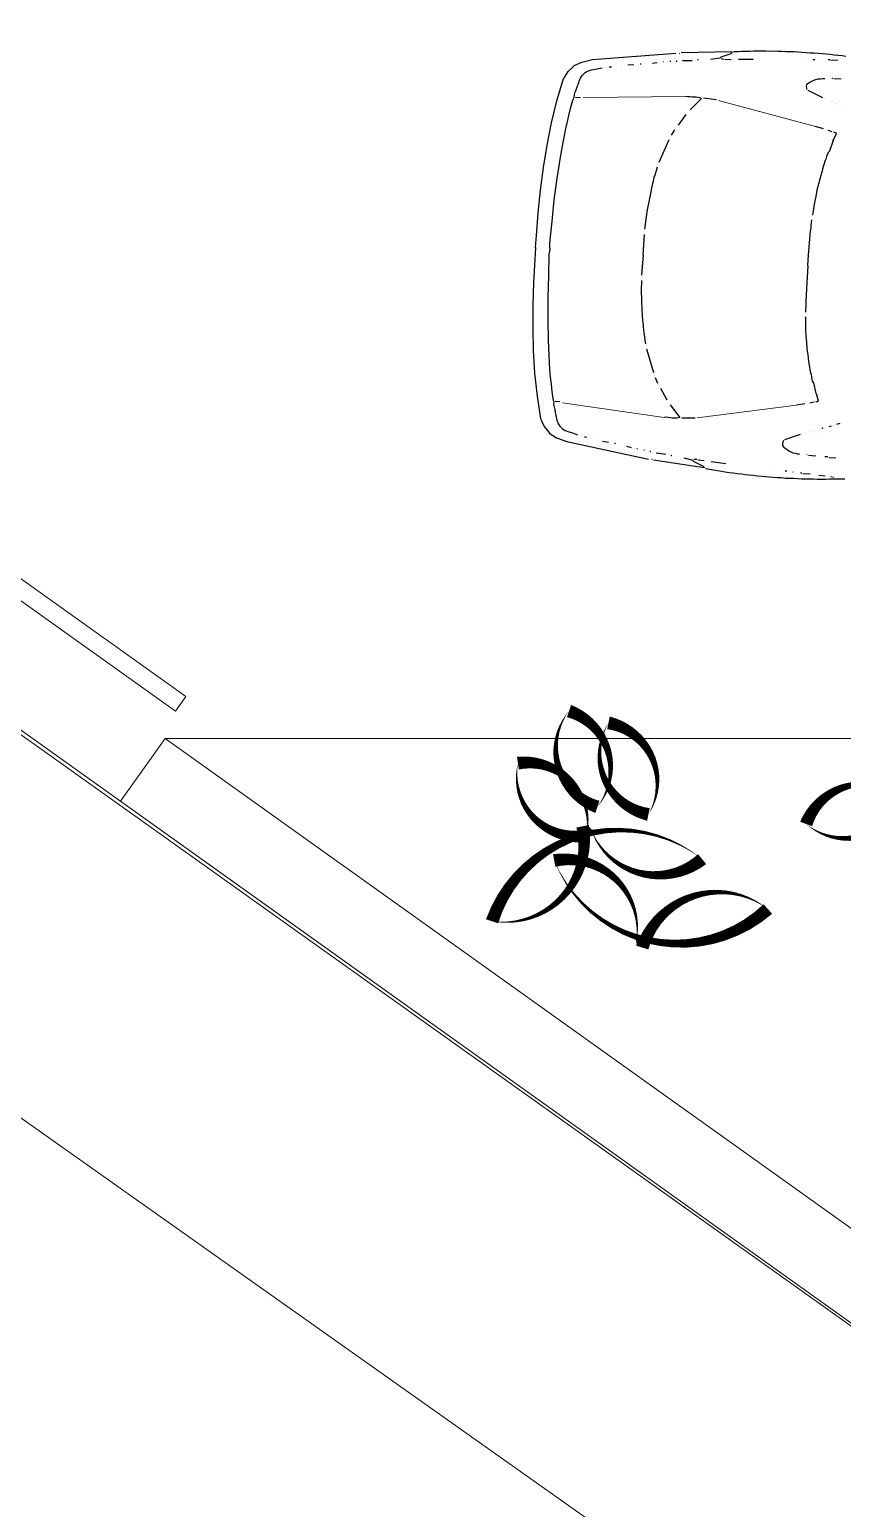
# Model space of a CAD drawing. Header units: metres. Extents: x -45 to 1930, y -347 to 488.
# Drawn here: x 37.11 to 40.27, y -42.73 to -36.98 of the extents above; entities that cross this region are included whole.
import ezdxf

# ---------------------------------------------------------------- set-up
doc = ezdxf.new("R2010")
doc.units = ezdxf.units.M
for name, color, linetype in [('SRAFY', 3, 'Continuous'), ('SRAFY-TERÉN', 252, 'Continuous'), ('zariz.predmety', 203, 'Continuous'), ('ZDIVO', 1, 'Continuous')]:
    doc.layers.add(name, color=color, linetype=linetype)

# ---------------------------------------------------------------- blocks, each defined once
blk = doc.blocks.new('BMW3-PUD')
at = {"lineweight": 0}
for p, q in [((3.3491, 0.5435), (3.7319, 0.6186)), ((3.8595, 0.6254), (4.2578, 0.5956)), ((3.3491, -0.5435), (3.7319, -0.6186)), ((3.8595, -0.6254), (4.2578, -0.5956))]:
    blk.add_line(p, q, dxfattribs=at)
for points in [[(3.686, 0.8133), (3.6702, 0.8146), (3.6552, 0.8167), (3.6394, 0.818), (3.6236, 0.8193), (3.6086, 0.8206), (3.5928, 0.8219), (3.577, 0.8225), (3.5612, 0.8238), (3.5455, 0.8244), (3.5304, 0.8257), (3.5146, 0.8263), (3.4989, 0.8268), (3.4831, 0.8274), (3.4673, 0.828), (3.4516, 0.8285), (3.4365, 0.8284), (3.4208, 0.8289), (3.405, 0.8287), (3.3892, 0.8285), (3.3734, 0.8291), (3.3577, 0.8289), (3.3419, 0.828), (3.3269, 0.8278), (3.3111, 0.8276), (3.2954, 0.8267), (3.2796, 0.8265), (3.2639, 0.8255), (3.2489, 0.8246), (3.2331, 0.8236), (3.2173, 0.8227), (3.2024, 0.821), (3.1866, 0.8201), (3.1648, 0.8183), (3.1431, 0.8166)], [(3.1904, 0.8127), (3.1897, 0.8134), (3.1889, 0.8134), (3.1874, 0.8141), (3.1866, 0.8149)], [(3.195, 0.8119), (3.195, 0.8119), (3.1964, 0.812), (3.1972, 0.812), (3.1979, 0.812)], [(3.2446, 0.8088), (3.2205, 0.81)], [(3.3076, 0.8065), (3.2791, 0.8062)], [(3.3107, 0.8058), (3.3121, 0.8058), (3.3136, 0.8058), (3.3144, 0.8059), (3.3167, 0.8059)], [(3.7728, 0.7775), (3.7374, 0.7846), (3.7367, 0.7854), (3.7359, 0.7869), (3.7344, 0.7876), (3.7329, 0.7891), (3.6951, 0.8051), (3.6944, 0.8059), (3.6936, 0.8074), (3.6921, 0.8089), (3.692, 0.8111), (3.8897, 0.794)], [(3.3452, 0.804), (3.3452, 0.804), (3.346, 0.804), (3.346, 0.804), (3.346, 0.804)], [(3.3693, 0.802), (3.376, 0.8021)], [(3.4174, 0.7988), (3.4174, 0.7988)], [(3.6653, 0.7845), (3.6082, 0.7884)], [(3.6699, 0.7831), (3.6699, 0.7831)], [(3.6856, 0.7832), (3.6856, 0.7832)], [(3.7187, 0.7814), (3.6939, 0.7818)], [(3.7217, 0.7799), (3.7329, 0.7816)], [(3.7773, 0.7768), (3.7773, 0.7768)], [(3.8202, 0.7721), (3.8209, 0.7721), (3.8217, 0.7721), (3.8224, 0.7721), (3.8239, 0.7721)], [(3.8315, 0.77), (3.8315, 0.77)], [(3.8818, 0.7646), (3.8442, 0.7679)], [(3.8965, 0.791), (3.8965, 0.791), (3.8965, 0.791), (3.8958, 0.791), (3.8958, 0.791), (3.8958, 0.791), (3.8965, 0.791), (3.8965, 0.791), (3.8965, 0.791)], [(3.9067, 0.7604), (3.9059, 0.7603), (3.9044, 0.7611), (3.9036, 0.7618), (3.9021, 0.7618)], [(3.9033, 0.7896), (3.9033, 0.7896)], [(4.4034, 0), (4.4032, 0.0469), (4.4022, 0.1355), (4.3989, 0.2241), (4.3933, 0.3126), (4.3855, 0.4004), (4.374, 0.4881), (4.3586, 0.5758), (4.3388, 0.6634), (4.3373, 0.6649), (4.3358, 0.6671), (4.335, 0.6694), (4.335, 0.6709), (4.3227, 0.6917), (4.3037, 0.7125), (4.3029, 0.714), (4.3022, 0.7148), (4.3021, 0.7163), (4.3014, 0.717), (4.2727, 0.7325), (4.2312, 0.7447), (3.9093, 0.7919)], [(3.9277, 0.7576), (3.9277, 0.7576), (3.9285, 0.7576), (3.93, 0.7576), (3.9307, 0.7577)], [(3.9382, 0.757), (3.9382, 0.757)], [(3.9555, 0.7549), (3.9555, 0.7549), (3.9563, 0.7549), (3.957, 0.755), (3.957, 0.755)], [(3.9653, 0.7528), (3.9653, 0.7528)], [(3.9984, 0.7472), (3.9796, 0.7507)], [(3.2101, 0.7378), (3.1838, 0.7382)], [(3.2146, 0.7363), (3.2266, 0.7365)], [(3.2905, 0.7342), (3.2612, 0.7354)], [(3.295, 0.7335), (3.295, 0.7335), (3.2957, 0.7336), (3.2965, 0.7336), (3.2965, 0.7336)], [(3.391, 0.6844), (3.3931, 0.6904), (3.3938, 0.6972), (3.393, 0.7032), (3.3892, 0.7084), (3.3823, 0.7136), (3.3748, 0.718), (3.3672, 0.7224), (3.3597, 0.726), (3.3514, 0.729), (3.3423, 0.7304), (3.3341, 0.7317), (3.3251, 0.7316)], [(4.0029, 0.7458), (4.0029, 0.7458)], [(4.0285, 0.7423), (4.0285, 0.7423)], [(4.0413, 0.7402), (4.0428, 0.7402), (4.0435, 0.7402), (4.0451, 0.7402), (4.0458, 0.7402)], [(4.0526, 0.7396), (4.0526, 0.7396)], [(4.0924, 0.7333), (4.0699, 0.7368)], [(4.1165, 0.7291), (4.1165, 0.7291)], [(4.1376, 0.7248), (4.1376, 0.7248)], [(4.1489, 0.7227), (4.1489, 0.7227)], [(4.1654, 0.7207), (4.1564, 0.7221)], [(4.1699, 0.72), (4.1699, 0.72)], [(4.1775, 0.7178), (4.1775, 0.7178)], [(4.3475, 0), (4.3474, 0.005), (4.3495, 0.0215), (4.3462, 0.1056), (4.343, 0.1904), (4.3375, 0.2744), (4.3297, 0.3577), (4.3271, 0.3862), (4.3238, 0.4147), (4.3204, 0.4424), (4.3171, 0.4702), (4.3123, 0.4986), (4.3074, 0.5264), (4.3026, 0.5541), (4.297, 0.5826), (4.2955, 0.5848), (4.2947, 0.5878), (4.2939, 0.59), (4.2924, 0.5923), (4.2922, 0.6028), (4.2899, 0.6133), (4.2867, 0.6237), (4.2843, 0.635), (4.282, 0.6402), (4.2805, 0.6462), (4.2789, 0.6522), (4.2773, 0.6574), (4.275, 0.6641), (4.2727, 0.6701), (4.2703, 0.6761), (4.2665, 0.6821), (4.2627, 0.6865), (4.2581, 0.691), (4.2528, 0.6954), (4.2476, 0.6991), (4.2408, 0.702), (4.2332, 0.7042), (4.2257, 0.7064), (4.2189, 0.7078), (4.2114, 0.7099), (4.2046, 0.7114), (4.1978, 0.7135), (4.1918, 0.7157)], [(4.2969, 0.7155), (4.2969, 0.7155)], [(3.2622, 0.6475), (3.2622, 0.6475)], [(3.2781, 0.6395), (3.2781, 0.6395)], [(3.2886, 0.6434), (3.2886, 0.6434)], [(3.2945, 0.6457), (3.2945, 0.6457)], [(3.3043, 0.6488), (3.3043, 0.6488)], [(3.3207, 0.6558), (3.3207, 0.6558)], [(3.3282, 0.6566), (3.3872, 0.6813)], [(3.3369, 0.6807), (3.3369, 0.6807)], [(3.1689, 0.6006), (3.1689, 0.6006)], [(3.1764, 0.6037), (3.1891, 0.6084)], [(3.1951, 0.61), (3.1951, 0.61)], [(3.2033, 0.6123), (3.2033, 0.6123)], [(3.2093, 0.6154), (3.219, 0.6193)], [(3.2347, 0.6247), (3.2347, 0.6247)], [(3.2415, 0.6263), (3.2422, 0.6263), (3.243, 0.627), (3.2437, 0.6278), (3.2452, 0.6278)], [(3.2512, 0.6294), (3.2512, 0.6294)], [(3.2655, 0.6236), (3.2655, 0.6236)], [(3.603, 0.5946), (3.603, 0.5946)], [(3.6922, 0.6129), (3.6922, 0.6129)], [(3.7319, 0.6186), (3.7319, 0.6186)], [(3.7394, 0.6209), (3.7911, 0.6238)], [(3.8398, 0.5749), (3.7987, 0.6217), (3.8047, 0.624), (3.8121, 0.6256), (3.8196, 0.6257), (3.8272, 0.6257), (3.8354, 0.6251), (3.8437, 0.6252), (3.852, 0.6246), (3.8595, 0.6254)], [(4.2683, 0.5927), (4.2871, 0.5929)], [(3.2768, 0.4931), (3.266, 0.5214), (3.2675, 0.523), (3.2697, 0.5245), (3.2727, 0.5253), (3.2764, 0.5268)], [(3.2824, 0.5269), (3.2989, 0.5316)], [(3.3109, 0.5347), (3.3109, 0.5347)], [(3.3176, 0.5363), (3.3491, 0.5435)], [(3.8811, 0.513), (3.8535, 0.5562)], [(3.2768, 0.4931), (3.2886, 0.4519), (3.2932, 0.4459), (3.2955, 0.4385), (3.2979, 0.4295), (3.2995, 0.422), (3.3026, 0.4145), (3.3042, 0.4078), (3.3057, 0.401), (3.3073, 0.3935), (3.3129, 0.3688), (3.3176, 0.3448), (3.3224, 0.3209), (3.3265, 0.2962), (3.3298, 0.2722), (3.3331, 0.2482), (3.3349, 0.2234), (3.3367, 0.1986)], [(3.8864, 0.5071), (3.8864, 0.5071)], [(3.8902, 0.4996), (3.8902, 0.4996)], [(3.9056, 0.4727), (3.8941, 0.4937)], [(3.9079, 0.4653), (3.9079, 0.4653)], [(3.9102, 0.46), (3.9102, 0.46)], [(3.9459, 0.3636), (3.9133, 0.4541)], [(3.9491, 0.3516), (3.9491, 0.3516)], [(3.9836, 0.1005), (3.9817, 0.1388), (3.9782, 0.1763), (3.974, 0.2145), (3.969, 0.2535), (3.9674, 0.2633), (3.9658, 0.2722), (3.9649, 0.2805), (3.9626, 0.2887), (3.9609, 0.3037), (3.9577, 0.3179), (3.9546, 0.3314), (3.9514, 0.3449)], [(3.3424, 0), (3.3423, 0.044), (3.3412, 0.1356), (3.3395, 0.1476), (3.3394, 0.1589), (3.3393, 0.1694), (3.3391, 0.1799)], [(3.9834, 0), (3.9846, 0.0795)], [(3.9853, 0.0855), (3.9853, 0.0855)], [(4.4034, 0), (4.4032, -0.0469), (4.4022, -0.1355), (4.3989, -0.2241), (4.3933, -0.3126), (4.3855, -0.4004), (4.374, -0.4881), (4.3586, -0.5758), (4.3388, -0.6634), (4.3373, -0.6649), (4.3358, -0.6671), (4.335, -0.6694), (4.335, -0.6709), (4.3227, -0.6917), (4.3037, -0.7125), (4.3029, -0.714), (4.3022, -0.7148), (4.3021, -0.7163), (4.3014, -0.717), (4.2727, -0.7325), (4.2312, -0.7447), (3.9093, -0.7919)], [(3.9834, 0), (3.9846, -0.0795)], [(3.3424, 0), (3.3423, -0.044), (3.3412, -0.1356), (3.3395, -0.1476), (3.3394, -0.1589), (3.3393, -0.1694), (3.3391, -0.1799)], [(4.3475, 0), (4.3474, -0.005), (4.3495, -0.0215), (4.3462, -0.1056), (4.343, -0.1904), (4.3375, -0.2744), (4.3297, -0.3577), (4.3271, -0.3862), (4.3238, -0.4147), (4.3204, -0.4424), (4.3171, -0.4702), (4.3123, -0.4986), (4.3074, -0.5264), (4.3026, -0.5541), (4.297, -0.5826), (4.2955, -0.5848), (4.2947, -0.5878), (4.2939, -0.59), (4.2924, -0.5923), (4.2922, -0.6028), (4.2899, -0.6133), (4.2867, -0.6237), (4.2843, -0.635), (4.282, -0.6402), (4.2805, -0.6462), (4.2789, -0.6522), (4.2773, -0.6574), (4.275, -0.6641), (4.2727, -0.6701), (4.2703, -0.6761), (4.2665, -0.6821), (4.2627, -0.6865), (4.2581, -0.691), (4.2528, -0.6954), (4.2476, -0.6991), (4.2408, -0.702), (4.2332, -0.7042), (4.2257, -0.7064), (4.2189, -0.7078), (4.2114, -0.7099), (4.2046, -0.7114), (4.1978, -0.7135), (4.1918, -0.7157)], [(3.9836, -0.1005), (3.9817, -0.1388), (3.9782, -0.1763), (3.974, -0.2145), (3.969, -0.2535), (3.9674, -0.2633), (3.9658, -0.2722), (3.9649, -0.2805), (3.9626, -0.2887), (3.9609, -0.3037), (3.9577, -0.3179), (3.9546, -0.3314), (3.9514, -0.3449)], [(3.9853, -0.0855), (3.9853, -0.0855)], [(3.2768, -0.4931), (3.2886, -0.4519), (3.2932, -0.4459), (3.2955, -0.4385), (3.2979, -0.4295), (3.2995, -0.422), (3.3026, -0.4145), (3.3042, -0.4078), (3.3057, -0.401), (3.3073, -0.3935), (3.3129, -0.3688), (3.3176, -0.3448), (3.3224, -0.3209), (3.3265, -0.2962), (3.3298, -0.2722), (3.3331, -0.2482), (3.3349, -0.2234), (3.3367, -0.1986)], [(3.9459, -0.3636), (3.9133, -0.4541)], [(3.9491, -0.3516), (3.9491, -0.3516)], [(3.9102, -0.46), (3.9102, -0.46)], [(3.2768, -0.4931), (3.266, -0.5214), (3.2675, -0.523), (3.2697, -0.5245), (3.2727, -0.5253), (3.2764, -0.5268)], [(3.8811, -0.513), (3.8535, -0.5562)], [(3.8864, -0.5071), (3.8864, -0.5071)], [(3.8902, -0.4996), (3.8902, -0.4996)], [(3.9056, -0.4727), (3.8941, -0.4937)], [(3.9079, -0.4653), (3.9079, -0.4653)], [(3.2824, -0.5269), (3.2989, -0.5316)], [(3.3109, -0.5347), (3.3109, -0.5347)], [(3.3176, -0.5363), (3.3491, -0.5435)], [(3.8398, -0.5749), (3.7987, -0.6217), (3.8047, -0.624), (3.8121, -0.6256), (3.8196, -0.6257), (3.8272, -0.6257), (3.8354, -0.6251), (3.8437, -0.6252), (3.852, -0.6246), (3.8595, -0.6254)], [(3.2512, -0.6294), (3.2512, -0.6294)], [(3.2655, -0.6236), (3.2655, -0.6236)], [(3.603, -0.5946), (3.603, -0.5946)], [(3.6922, -0.6129), (3.6922, -0.6129)], [(3.7319, -0.6186), (3.7319, -0.6186)], [(3.7394, -0.6209), (3.7911, -0.6238)], [(4.2683, -0.5927), (4.2871, -0.5929)], [(3.2622, -0.6475), (3.2622, -0.6475)], [(3.2781, -0.6395), (3.2781, -0.6395)], [(3.2886, -0.6434), (3.2886, -0.6434)], [(3.2945, -0.6457), (3.2945, -0.6457)], [(3.3043, -0.6488), (3.3043, -0.6488)], [(3.3207, -0.6558), (3.3207, -0.6558)], [(3.391, -0.6844), (3.3931, -0.6904), (3.3938, -0.6972), (3.393, -0.7032), (3.3892, -0.7084), (3.3823, -0.7136), (3.3748, -0.718), (3.3672, -0.7224), (3.3597, -0.726), (3.3514, -0.729), (3.3423, -0.7304), (3.3341, -0.7317), (3.3251, -0.7316)], [(3.3282, -0.6566), (3.3872, -0.6813)], [(3.3369, -0.6807), (3.3369, -0.6807)], [(3.2905, -0.7342), (3.2612, -0.7354)], [(3.295, -0.7335), (3.295, -0.7335), (3.2957, -0.7336), (3.2965, -0.7336), (3.2965, -0.7336)], [(3.9984, -0.7472), (3.9796, -0.7507)], [(4.0029, -0.7458), (4.0029, -0.7458)], [(4.0285, -0.7423), (4.0285, -0.7423)], [(4.0413, -0.7402), (4.0428, -0.7402), (4.0435, -0.7402), (4.0451, -0.7402), (4.0458, -0.7402)], [(4.0526, -0.7396), (4.0526, -0.7396)], [(4.0924, -0.7333), (4.0699, -0.7368)], [(4.1165, -0.7291), (4.1165, -0.7291)], [(4.1376, -0.7248), (4.1376, -0.7248)], [(4.1489, -0.7227), (4.1489, -0.7227)], [(4.1654, -0.7207), (4.1564, -0.7221)], [(4.1699, -0.72), (4.1699, -0.72)], [(4.1775, -0.7178), (4.1775, -0.7178)], [(4.2969, -0.7155), (4.2969, -0.7155)], [(3.3452, -0.804), (3.3452, -0.804), (3.346, -0.804), (3.346, -0.804), (3.346, -0.804)], [(3.3693, -0.802), (3.376, -0.8021)], [(3.4174, -0.7988), (3.4174, -0.7988)], [(3.6653, -0.7845), (3.6082, -0.7884)], [(3.6699, -0.7831), (3.6699, -0.7831)], [(3.6856, -0.7832), (3.6856, -0.7832)], [(3.7728, -0.7775), (3.7374, -0.7846), (3.7367, -0.7854), (3.7359, -0.7869), (3.7344, -0.7876), (3.7329, -0.7891), (3.6951, -0.8051), (3.6944, -0.8059), (3.6936, -0.8074), (3.6921, -0.8089), (3.692, -0.8111), (3.8897, -0.794)], [(3.7187, -0.7814), (3.6939, -0.7818)], [(3.7217, -0.7799), (3.7329, -0.7816)], [(3.7773, -0.7768), (3.7773, -0.7768)], [(3.8202, -0.7721), (3.8209, -0.7721), (3.8217, -0.7721), (3.8224, -0.7721), (3.8239, -0.7721)], [(3.8315, -0.77), (3.8315, -0.77)], [(3.8818, -0.7646), (3.8442, -0.7679)], [(3.8965, -0.791), (3.8965, -0.791), (3.8965, -0.791), (3.8958, -0.791), (3.8958, -0.791), (3.8958, -0.791), (3.8965, -0.791), (3.8965, -0.791), (3.8965, -0.791)], [(3.9067, -0.7604), (3.9059, -0.7603), (3.9044, -0.7611), (3.9036, -0.7618), (3.9021, -0.7618)], [(3.9033, -0.7896), (3.9033, -0.7896)], [(3.9277, -0.7576), (3.9277, -0.7576), (3.9285, -0.7576), (3.93, -0.7576), (3.9307, -0.7577)], [(3.9382, -0.757), (3.9382, -0.757)], [(3.9555, -0.7549), (3.9555, -0.7549), (3.9563, -0.7549), (3.957, -0.755), (3.957, -0.755)], [(3.9653, -0.7528), (3.9653, -0.7528)], [(3.686, -0.8133), (3.6702, -0.8146), (3.6552, -0.8167), (3.6394, -0.818), (3.6236, -0.8193), (3.6086, -0.8206), (3.5928, -0.8219), (3.577, -0.8225), (3.5612, -0.8238), (3.5455, -0.8244), (3.5304, -0.8257), (3.5146, -0.8263), (3.4989, -0.8268), (3.4831, -0.8274), (3.4673, -0.828), (3.4516, -0.8285), (3.4365, -0.8284), (3.4208, -0.8289), (3.405, -0.8287), (3.3892, -0.8285), (3.3734, -0.8291), (3.3577, -0.8289), (3.3419, -0.828), (3.3269, -0.8278), (3.3111, -0.8276), (3.2954, -0.8267), (3.2796, -0.8265), (3.2639, -0.8255), (3.2489, -0.8246)], [(3.3076, -0.8065), (3.2791, -0.8062)], [(3.3107, -0.8058), (3.3121, -0.8058), (3.3136, -0.8058), (3.3144, -0.8059), (3.3167, -0.8059)]]:
    blk.add_lwpolyline(points)

msp = doc.modelspace()

# ---------------------------------------------------------------- linework, layer by layer
at = {"linetype": 'Continuous', "lineweight": 0}
for p, q in [((37.463991, -39.97995), (37.638428, -39.735876)), ((37.638428, -39.735876), (47.062418, -46.47111)), ((37.638428, -39.735876), (45.44764, -39.735876)), ((47.052908, -46.833055), (37.463991, -39.97995)), ((36.563408, -40.849548), (47.356202, -48.484692))]:
    msp.add_line(p, q, dxfattribs=at)
at = {"layer": 'SRAFY', "linetype": 'Continuous', "lineweight": 0}
msp.add_line((23.469008, -30.019693), (47.052908, -46.833055), dxfattribs=at)
at = {"layer": 'SRAFY-TERÉN', "linetype": 'Continuous', "lineweight": 0}
msp.add_lwpolyline([(32.659468, -35.957134), (37.718524, -39.572792), (37.677822, -39.629742), (32.618766, -36.014084)], close=True, dxfattribs=at)
at = {"layer": 'zariz.predmety', "color": 253, "linetype": 'Continuous', "ltscale": 0.001}
for points in [[(39.319138, -40.001911, 0, 0, 0.52056705), (39.319138, -40.001911, 0, 0.05, 0.52056705), (39.208688, -39.628938, 0, 0.05, 0.52056705), (39.319138, -40.001911, 0.05, 0.05, 0)], [(39.362091, -39.674853, 0, 0, 0.52056705), (39.362091, -39.674853, 0, 0.05, 0.52056705), (39.517543, -40.031424, 0, 0.05, 0.52056705), (39.362091, -39.674853, 0.05, 0.05, 0)], [(39.010033, -39.831702, 0, 0, 0.52056705), (39.010033, -39.831702, 0, 0.05, 0.52056705), (39.276795, -40.114803, 0, 0.05, 0.52056705), (39.010033, -39.831702, 0.05, 0.05, 0)], [(40.506848, -39.969356, 0, 0, 0.52056705), (40.506848, -39.969356, 0, 0.05, 0.52056705), (40.130675, -40.068362, 0, 0.05, 0.52056705), (40.506848, -39.969356, 0.05, 0.05, 0)], [(38.909446, -40.447188, 0, 0, 0.52056705), (38.909446, -40.447188, 0, 0.05, 0.52056705), (39.261901, -40.077428, 0, 0.05, 0.52056705), (39.29266, -40.085021, 0, 0.05, 0.52056705), (39.726389, -40.20513, 0, 0.05, 0.52056705), (38.909446, -40.447188, 0.05, 0.05, 0)], [(39.981899, -40.399335, 0, 0, 0.52056705), (39.981899, -40.399335, 0, 0.05, 0.52056705), (39.493537, -40.549166, 0, 0.05, 0.52056705), (39.470435, -40.527486, 0, 0.05, 0.52056705), (39.151063, -40.210392, 0, 0.05, 0.52056705), (39.981899, -40.399335, 0.05, 0.05, 0)]]:
    msp.add_lwpolyline(points, format="xyseb", close=True, dxfattribs=at)
at = {"layer": 'ZDIVO', "linetype": 'Continuous', "lineweight": 0, "flags": 128}
msp.add_lwpolyline([(26.14275, -31.888769), (23.910581, -30.29346), (23.469008, -30.019693), (23.378412, 7.836083), (27.453062, 7.633634), (37.853328, 7.416588), (54.082285, 6.497163), (52.485918, -9.17884), (50.198719, -21.436195), (48.602464, -30.444402), (47.160753, -42.7286), (47.052908, -46.833055), (27.525832, -32.877245)], dxfattribs=at)

# ---------------------------------------------------------------- block references
at = {"linetype": 'Continuous', "lineweight": 0, "rotation": 176.1437355094752}
msp.add_blockref('BMW3-PUD', (43.471906, -38.121915), dxfattribs=at)

doc.saveas('drawing.dxf')
